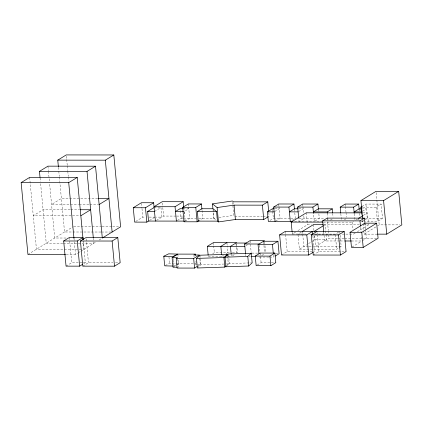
<?xml version="1.0" encoding="UTF-8"?>
<svg xmlns="http://www.w3.org/2000/svg" width="423" height="423" viewBox="0 0 423 423"><rect width="100%" height="100%" fill="white"/><g stroke="black" fill="none" stroke-linecap="round" stroke-linejoin="round"><path stroke-width="0.32" stroke-dasharray="2.12 1.59" d="M197.361 267.992L200.83 264.798L223.719 264.052M226.992 265.099L228.293 263.904L227.632 256.877M225.898 266.76L229.366 263.566L251.511 262.842M27.944 254.461L73.047 226.776M66.258 254.498L75.506 254.503L77.631 253.203M78.165 252.875L80.285 251.569M80.819 251.246L96.465 241.639M99.125 240.01L101.779 238.382M135.714 221.441L142.789 217.099L145.359 217.099M154.517 211.495L160.962 207.534L161.866 217.115L156.246 217.11M66.057 266.136L71.72 262.662L79.487 262.667M149.552 220.452L154.458 217.438M83.765 263.619L85.314 262.672L83.299 241.39L84.003 249.29L82.025 249.29M156.494 220.415L163.59 216.063L176.042 216.074M82.797 266.152L88.46 262.678L112.904 262.699M177.406 220.473L182.932 217.084M185.057 221.155L189.694 218.31L188.642 207.201M198.244 221.113L202.797 218.321L201.993 209.829M173.018 267.188L176.132 265.279M176.65 264.957L178.728 263.688L196.203 263.703L194.786 264.571M274.707 211.516L279.164 208.782L274.892 208.777M212.69 253.71L214.345 252.695L229.784 252.711M270.011 220.409L273.358 218.358L290.236 218.374M197.689 266.167L200.285 264.576L199.439 255.635M275.611 221.097L280.074 218.363L278.963 206.604M223.455 255.413L221.8 256.428L221.678 255.175M226.21 253.721L227.865 252.705L227.209 245.789M298.68 211.542L303.143 208.803L298.775 208.798M245.943 245.721L247.582 244.716M232.491 255.767L234.157 254.746M291.97 220.431L295.317 218.374L294.514 209.882M292.129 232.174L292.309 234.062L295.666 232.005M297.903 230.63L307.415 224.793L311.36 224.798M261.842 255.46L264.708 253.7M301.319 232.068L297.966 234.125L305.818 234.131M257.253 264.999L261.097 262.641L270.688 262.646M330.384 220.124L332.615 218.754M323.986 225.364L325.081 224.698L326.508 239.788L314.775 239.772L307.135 244.462M281.522 255L287.185 251.526L313.073 251.548M361.993 206.466L365.895 204.071L381.139 204.087L382.498 218.458L377.48 221.536L365.409 221.525M344.354 219.791L346.025 218.765M298.025 234.781L299.389 249.216L306.59 244.795M362.442 211.257L366.344 208.862L362.4 208.856M362.781 207.154L376.121 207.164L381.139 204.087M323.399 222.117L352.333 222.144L353.448 221.456M355.69 220.082L357.366 219.056M363.521 215.275L367.439 212.875L368.333 222.329M357.784 219.807L359.46 218.776M337.559 238.234L329.052 238.223L315.595 246.482L314.606 235.986M362.236 221.52L363.907 220.494M364.462 220.156L367.254 218.442L365.895 204.071M313.232 255.032L318.894 251.553L346.077 251.579M355.14 233.089L353.464 234.12L345.57 234.115M357.377 231.714L368.57 224.851L368.391 222.958M313.792 249.226L336.703 249.247L338.939 247.878M339.495 247.534L341.176 246.503L339.748 231.413L335.275 234.162L314.326 234.141M363.785 230.842L364.092 234.131L376.962 226.231M377.522 225.887L379.198 224.862L399.909 224.877M352.021 247.058L361.395 241.306M165.234 265.559L169.581 263.423L171.537 263.481M173.837 266.088L176.01 265.02M176.555 264.756L178.728 263.688L178.305 259.214M213.023 209.734L213.821 218.231L216.402 217.856M218.982 217.485L233.803 215.355L232.444 200.983M226.331 263.968L228.293 263.904M97.718 198.493L61.383 198.461L51.574 204.478L78.662 204.505M79.323 204.505L89.232 204.515M89.893 204.515L98.48 204.521M154.094 207.529L160.962 207.534M183.164 208.724L188.785 208.729L184.238 211.521L185.142 221.102M70.165 209.718L43.077 209.692L33.269 215.714L79.513 215.756M70.821 209.718L79.413 209.729M362.834 212.869L367.439 212.875M176.698 216.074L182.599 216.079M234.85 216.19L262.546 216.216M263.201 216.216L269.139 216.222L268.769 212.304M149.213 217.105L154.998 217.11M290.871 218.374L295.317 218.374M299.061 218.379L324.341 218.4M365.276 218.442L382.498 218.458M182.821 218.3L180.944 218.3L180.039 208.719M183.445 218.305L196.246 218.316M198.863 218.316L213.953 218.331L213.287 211.304M294.662 221.462L321.845 221.483M360.919 221.52L364.774 221.525M323.854 224.809L359.365 224.84M363.965 224.846L368.57 224.851M73.708 226.776L101.457 226.802M102.117 226.802L112.026 226.813M112.687 226.813L119.291 226.818M100.886 232.026L64.55 231.994L59.86 182.345M101.546 232.026L110.794 232.037M292.309 234.062L306.115 234.078M314.664 234.083L338.337 234.104M342.286 234.109L344.914 234.115M364.092 234.131L377.036 234.141M309.747 234.136L311.053 234.136M338.215 238.234L344.105 238.239M344.761 238.239L378.093 238.271M65.972 238.022L54.741 238.012L49.496 182.487M339.632 240.983L324.578 240.967L323.722 231.883M340.288 240.983L344.216 240.988M351.418 240.994L361.887 241.004L366.36 238.26L365.557 229.731M247.693 243.04L250.31 243.04M62.763 243.241L46.244 243.225L40.502 182.477M63.424 243.241L93.811 243.273L93.562 240.639M308.446 246.477L303.862 246.472L302.746 234.659M309.081 246.477L341.176 246.503M299.389 249.216L313.136 249.226M81.364 249.284L36.441 249.247L29.647 177.39M232.343 252.711L237.467 252.716L236.811 245.8M251.918 253.102L257.808 253.107M275.833 253.71L277.8 253.715M208.275 256.417L223.719 256.433M227.558 256.433L230.762 256.438M249.073 256.454L250.384 256.454M259.246 257.052L269.065 257.062M269.721 257.062L273.649 257.062L273.464 255.101M271.328 262.646L275.807 262.651M80.137 262.667L82.723 262.672M83.368 262.672L85.314 262.672M115.548 262.699L119.508 262.704M195.394 264.571L197.229 264.576M197.837 264.576L200.285 264.576M172.193 263.497L178.728 263.688M213.821 218.231L216.46 220.33M376.153 192.639L379.198 224.862M376.121 207.164L377.48 221.536M364.933 223.17L365.504 229.171M362.728 219.664L363.04 222.953M363.098 223.608L363.722 230.186M361.448 213.218L361.628 215.133M359.111 208.856L359.339 211.251M359.534 213.324L359.836 216.518M360.602 227.373L361.031 231.915M361.522 237.107L361.644 238.408M354.257 213.678L354.876 220.24M352.333 222.144L353.046 229.71M345.226 204.05L345.411 206.012M345.475 206.667L345.966 211.891M346.03 212.542L346.458 217.115M340.827 213.663L341.44 220.198M335.339 234.818L336.703 249.247M332.69 213.303L333.054 217.131M327.37 213.187L327.735 217.02M327.793 217.66L328.037 220.214M327.148 218.104L328.317 230.435M328.375 231.085L329.052 238.223M318.387 208.819L318.614 211.214M318.857 213.827L319.291 218.4L314.273 221.478L313.491 213.176M317.118 232.729L317.239 234.03M317.303 234.68L318.894 251.553M313.348 224.687L313.903 230.588M314.4 235.838L314.775 239.772M312.893 235.971L314.368 251.548M306.284 212.817L307.415 224.793M302.688 204.013L302.873 205.975M302.937 206.625L303.566 213.277M303.799 215.772L304.047 218.384L299.029 221.462L298.781 218.85M302.44 231.381L302.683 234.004M285.282 231.402L285.53 233.998M285.588 234.649L287.185 251.526M278.715 203.992L278.9 205.948M272.449 208.777L272.634 210.691M272.692 211.331L273.358 218.358M264.608 241.972L265.602 252.457M263.592 241.903L264.581 252.388M260.193 253.06L261.097 262.641M259.151 245.319L259.955 253.842M250.083 240.645L251.199 252.473M245.615 254.487L245.742 255.825M233.554 202.474L233.676 203.78M236.631 243.912L236.753 245.171M235.965 243.659L236.801 252.457M231.222 254.551L231.339 255.809M228.52 254.625L229.366 263.566M226.913 242.649L227.151 245.16M213.044 208.751L213.229 210.665M213.393 242.633L213.631 245.15M213.689 245.779L214.345 252.695M199.926 255.217L200.83 264.798M195.96 261.144L196.14 263.064M193.94 255.629L194.062 256.909M188.335 203.939L188.584 206.551M183.82 208.243L184.502 215.429M177.824 254.107L178.062 256.661M177.734 258.892L178.522 267.193M173.113 258.427L173.234 259.701M173.298 260.341L173.779 265.448M168.973 257.036L169.581 263.423M162.353 202.998L162.723 206.916M162.786 207.571L163.59 216.063M141.494 203.378L141.927 207.952M141.985 208.608L142.789 217.099M93.377 238.667L93.504 240.005M86.207 238.815L88.46 262.678M66.379 156.224L66.628 158.842M66.686 159.492L67.241 165.372M67.305 166.028L67.738 170.596M67.802 171.252L68.293 176.476M68.357 177.131L68.727 181.049M73.962 238.175L75.506 254.503M69.346 237.509L71.72 262.662M58.437 167.323L58.744 170.585M58.808 171.241L59.305 176.465M59.363 177.121L59.796 181.694M47.952 166.154L48.386 170.728M48.444 171.378L49.433 181.832M40.074 177.903L40.444 181.821"/><path stroke-width="0.63" d="M226.125 265.898L224.825 267.098L197.361 267.992L196.457 258.411L199.926 255.217L227.389 254.323L227.511 255.598M196.457 258.411L223.92 257.517L227.389 254.323M224.994 257.179L228.462 253.985L251.257 253.24L252.166 262.82L248.692 266.014L225.898 266.76L224.994 257.179L247.788 256.433L251.257 253.24M65.597 254.493L27.944 254.461L21.15 182.604L29.647 177.39L77.213 177.433L83.077 239.492M40.011 177.248L39.455 171.368L47.952 166.154L95.519 166.197L102.308 238.054L120.613 226.823L113.819 154.966L66.258 154.918L57.761 160.137L58.374 166.667M21.15 182.604L68.716 182.646L77.213 177.433M39.455 171.368L87.022 171.415L95.519 166.197M57.761 160.137L105.322 160.18L113.819 154.966M80.835 215.756L90.644 209.739L80.074 209.729M99.141 204.521L108.949 198.503L98.374 198.493M82.739 264.253L79.646 266.152L66.057 266.136L63.677 240.988L69.346 237.509L82.934 237.525L83.12 239.46M63.677 240.988L77.272 240.999L82.934 237.525M148.462 221.118L146.834 222.123L134.625 222.112L133.266 207.741L141.43 202.728L153.639 202.739L155.421 221.076M80.418 241.004L86.081 237.525L117.795 237.557L120.169 262.704L114.506 266.183L82.797 266.152L80.418 241.004L112.127 241.031L117.795 237.557M133.266 207.741L145.475 207.751L153.639 202.739M184.518 221.102L148.552 221.065L147.643 211.484L154.094 207.529M183.201 201.708L162.231 201.692L154.062 206.704L175.037 206.72L183.201 201.708L183.698 206.937M198.678 220.848L197.134 221.795L184.026 221.784L182.667 207.413L188.335 203.939L201.438 203.949L201.93 209.174M182.667 207.413L195.775 207.423L201.438 203.949M197.34 211.532L201.893 208.74L213.044 208.751L216.555 211.548L217.464 221.129L198.244 221.113L197.34 211.532L216.555 211.548M177.295 267.193L173.018 267.188L172.113 257.607L177.824 254.107L195.294 254.123L195.415 255.397M267.78 201.85L233.491 201.819L232.444 200.983L212.468 203.86L217.11 207.561L234.041 205.129L262.397 205.155L267.78 201.85L268.642 210.998M197.171 266.49L194.575 268.082L177.1 268.066L176.195 258.485L177.612 257.612L172.113 257.607M208.158 255.159L207.328 246.355L213.393 242.633L236.515 242.654L230.45 246.376L231.164 253.922M195.294 254.123L193.877 254.99L199.376 254.995L193.671 258.501L176.195 258.485M275.056 221.441L273.697 207.069L278.715 203.992L293.959 204.002L294.45 209.232M292.795 221.456L268.341 221.435L267.431 211.854L272.449 208.777L274.284 208.777M217.433 221.107L218.469 221.932L235.4 219.5L263.756 219.526L268.06 216.883M226.913 242.649L220.848 246.371L221.62 254.546M273.697 207.069L288.941 207.085L293.959 204.002M298.728 218.268L297.67 207.09L302.688 204.013L317.932 204.029L318.429 209.253M245.552 253.832L244.626 243.997L250.083 240.645L264.486 240.661L258.072 244.594L258.939 253.774M297.67 207.09L312.914 207.106L317.932 204.029M292.071 231.54L291.177 222.086L306.284 212.817L362.178 212.869M313.337 252.182L308.7 255.027L281.522 255L279.619 234.881L285.282 231.402L344.174 231.46L346.077 251.579L340.409 255.053L313.232 255.032L311.328 234.908L316.996 231.434M258.072 244.594L272.47 244.61L277.932 241.258L279.106 253.715L275.288 256.058M255.249 256.089L260.193 253.06L274.902 253.07L275.807 262.651L270.863 265.686L256.153 265.67L255.249 256.089L269.959 256.105L274.902 253.07M332.267 208.83L318.387 208.819L313.369 211.897L327.249 211.907L332.267 208.83L332.631 212.663M340.764 213.012L340.208 207.133L345.226 204.05L358.656 204.066L359.153 209.29M302.44 231.381L313.348 224.687L323.124 224.692M323.722 231.883L322.675 220.848L327.148 218.104L364.462 218.136L364.949 223.328M362.601 218.347L360.925 200.597L376.031 191.328L398.683 191.344L401.85 224.877L386.744 234.152L377.686 234.141M279.619 234.881L306.797 234.908L312.465 231.429L312.771 234.675M314.167 231.392L323.442 225.702M340.208 207.133L353.639 207.143L358.656 204.066M361.448 213.218L360.877 207.148L361.993 206.466M360.925 200.597L383.576 200.618L398.683 191.344M358.487 218.368L362.96 215.619M322.675 220.848L359.989 220.885L364.462 218.136M311.328 234.908L338.511 234.934L344.174 231.46M350.043 232.306L364.933 223.17L376.666 223.18L378.093 238.271L363.204 247.407L351.471 247.397L350.043 232.306L361.776 232.317L376.666 223.18M163.786 256.248L168.671 253.842L177.824 254.107L172.933 256.507L163.786 256.248L164.69 265.829L173.187 266.072M360.877 207.148L362.146 207.154M183.164 208.724L180.039 208.719L175.492 211.511L183.614 211.521M298.152 208.798L294.413 208.793L289.395 211.875L298.125 211.881M361.739 208.856L359.111 208.856L354.093 211.934L361.327 211.939M147.643 211.484L154.517 211.495M267.431 211.854L274.146 211.86M291.177 222.086L322.738 222.117M344.872 240.988L351.418 240.994M263.529 241.247L277.932 241.258M235.907 243.029L246.382 243.04M244.626 243.997L259.024 244.013M207.328 246.355L244.848 246.392M251.69 256.46L255.619 256.46M383.576 200.618L386.744 234.152M361.776 232.317L363.204 247.407M359.989 220.885L360.475 226.078M353.639 207.143L354.215 213.213M338.511 234.934L340.409 255.053M327.249 211.907L327.37 213.187M312.914 207.106L313.491 213.176M306.797 234.908L308.7 255.027M288.941 207.085L290.3 221.456M272.47 244.61L273.274 253.134M269.959 256.105L270.863 265.686M262.397 205.155L263.756 219.526M247.788 256.433L248.692 266.014M234.041 205.129L235.4 219.5M223.92 257.517L224.825 267.098M217.11 207.561L218.469 221.932M212.468 203.86L212.896 208.428M195.775 207.423L197.134 221.795M193.671 258.501L194.575 268.082M175.037 206.72L176.396 221.092M145.475 207.751L146.834 222.123M105.322 160.18L112.116 232.037M112.127 241.031L114.506 266.183M87.022 171.415L93.319 238.043M77.272 240.999L79.646 266.152M68.716 182.646L73.962 238.175"/></g></svg>
